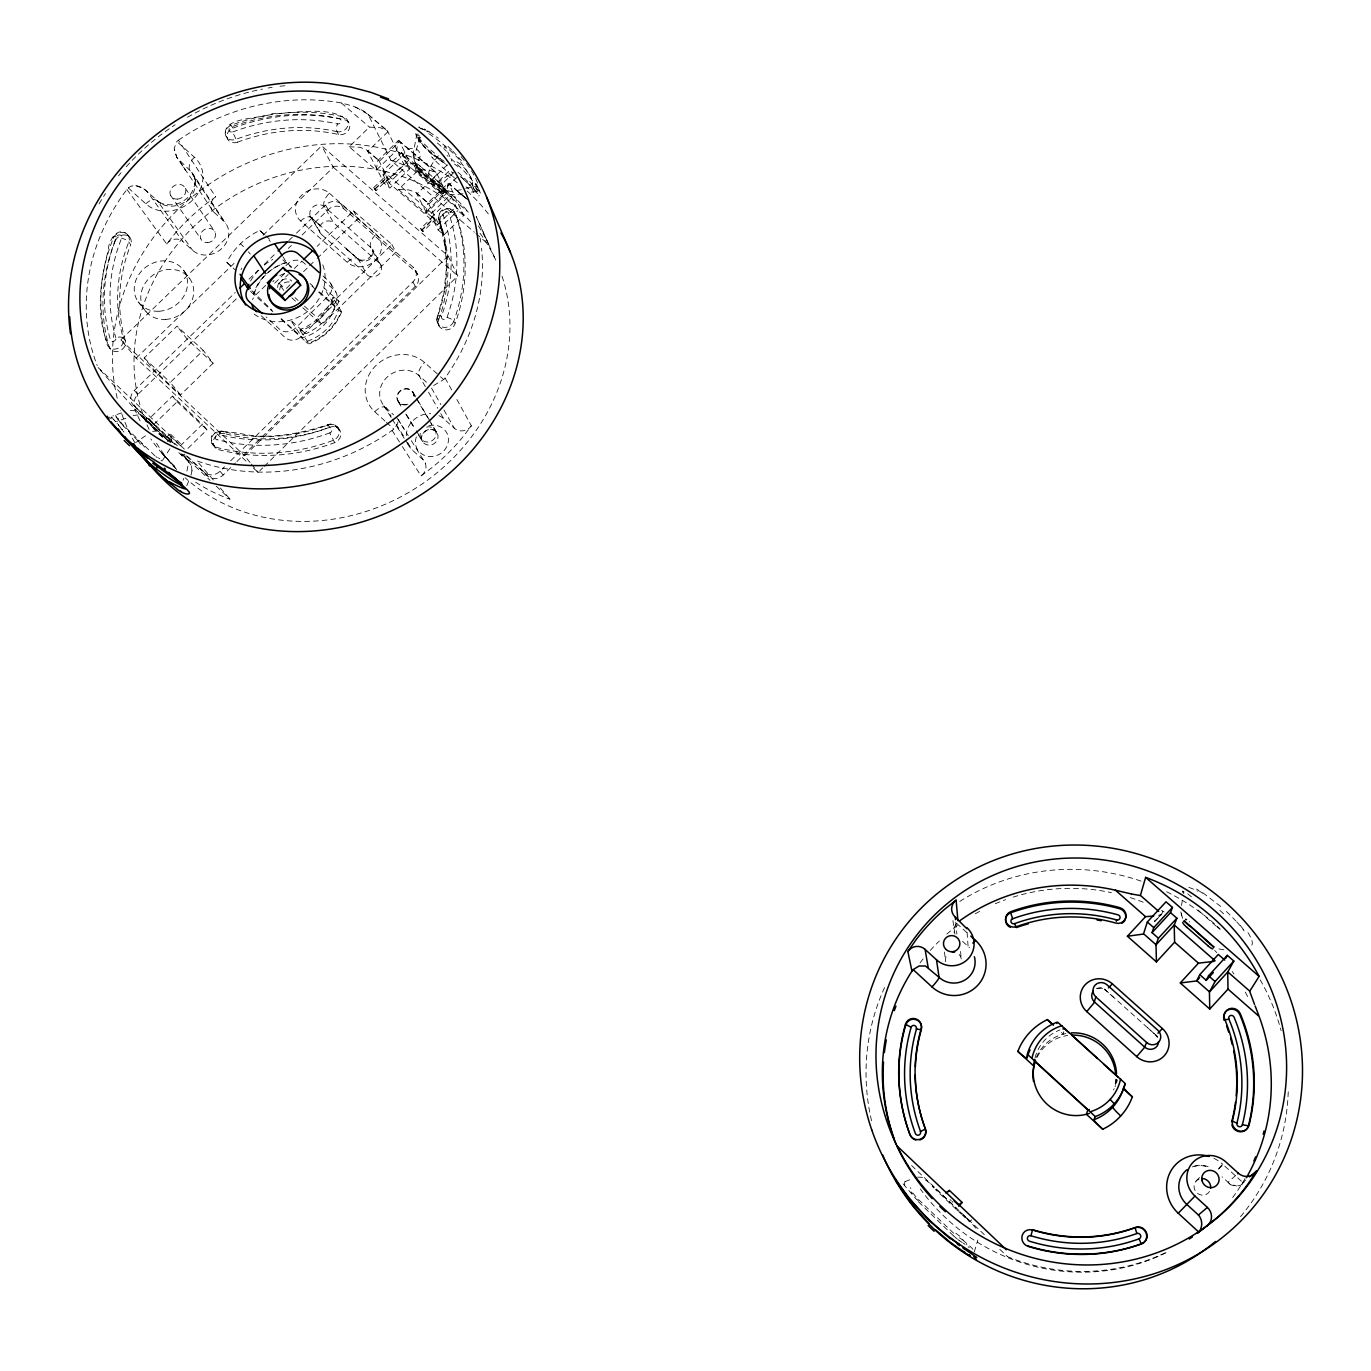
<?xml version="1.0" encoding="UTF-8"?>
<svg xmlns="http://www.w3.org/2000/svg" width="1371" height="1371" viewBox="0 0 1371 1371"><rect width="100%" height="100%" fill="white"/><g stroke="black" fill="none" stroke-linecap="round" stroke-linejoin="round"><path stroke-width="0.75" stroke-dasharray="5 3.75" d="M464.632 197.15L448.797 183.406L463.621 215.573L443.878 234.938L438.12 229.951L431.796 216.926L451.779 197.39L445.969 192.403L436.458 172.797L429.363 170.107L418.875 169.627L398.481 189.489L426.038 213.345L446.483 193.38L448.026 183.268L427.701 203.131M426.038 213.345L427.563 203.268M232.916 128.103A186.319 164.503 -29.9 0 1 344.258 119.603A8.569 7.455 -26.3 0 1 349.279 128.874A8.569 7.455 -26.3 0 1 338.568 134.547A168.839 149.062 -29.9 0 0 237.491 142.19L232.504 131.822A2.862 2.468 -28.6 0 1 229.077 130.468A2.862 2.468 -28.6 0 1 230.979 127.109L230.499 124.453L232.916 128.103A8.534 7.369 -28.6 0 0 227.243 138.145L227.757 139.105C214.819 116.466 261.638 119.26 272.383 113.656C292.28 114.05 335.998 103.768 348.988 123.047M349.159 146.748L360.11 147.314L367.205 150.296L384.24 183.217L389.878 188.101L409.518 168.993L403.862 164.109L387.393 130.725L380.35 127.709L369.433 127.126L349.159 146.748L376.237 170.21L396.579 150.467L398.327 140.613M376.237 170.21L377.796 160.544L398.258 140.665M1165.127 1252.854A196.687 190.877 38.4 0 1 1007.531 1256.676L1007.771 1253.008M420.794 171.238L416.493 165.771L413.494 158.402L413.614 151.204L416.904 133.964L421.754 143.629L421.017 142.67L425.661 147.879L445.267 163.749M1181.528 905.46L1182.539 899.102M1063.759 1031.712L1063.296 1034.162L1058.926 1030.187M191.957 470.904L191.546 465.883M1183.344 892.881L1182.796 891.081L1184.098 892.967M190.963 475.223L192.009 470.699M974.284 1251.946L977.814 1240.087M1183.533 892.247L1183.927 891.15M1154.69 921.723L1161.768 914.063L1163.996 907.619M186.902 471.093L188.598 462.918A7.643 6.821 -36 0 0 186.679 459.079L181.041 453.732M183.097 480.261L183.8 478.428M186.747 485.762L189.438 479.284M1116.011 1082.01L1116.954 1079.56M1115.034 1086.723L1115.514 1085.524M341.55 311.937C335.964 326.692 323.573 338.363 308.903 343.915M169.918 448.728L162.138 460.999M333.033 297.473C327.052 312.142 314.713 323.813 300.043 329.588M339.031 301.312L336.581 305.904A64.026 56.519 -29.9 0 1 310.6 331.302L305.802 333.804L290.583 320.026L302.374 337.78A42.929 38.011 -30 0 0 334.987 305.904L323.762 287.653L339.031 301.312A12.51 1.56 45.7 0 0 333.53 297.25M443.964 147.879L445.078 145.994L451.864 161.161M456.903 399.475L471.367 425.815L463.329 436.372A194.288 173.037 -30.1 0 1 451.333 449.911L445.524 455.703A194.288 173.037 -30.1 0 1 431.814 467.751L421.034 475.926L401.463 445.112M126.937 189.455L166.679 243.969L174.631 233.995A194.288 173.037 -30.1 0 1 186.387 221.262L192.06 215.813A194.288 173.037 -30.1 0 1 205.307 204.485L215.693 196.807L178.436 140.236A11.379 9.803 -29.8 0 0 176.842 141.521L174.186 148.394L176.876 157.511L189.918 170.501L223.302 220.662A21.525 18.783 -30.7 0 1 222.051 248.237A21.525 18.783 -30.7 0 1 192.574 250.31L182.84 241.467L147.691 192.18C143.132 187.107 134.444 182.891 128.411 187.827A11.431 9.854 -31.5 0 0 126.937 189.455A203.782 179.944 -29.9 0 0 97.221 365.611M438.377 155.728C432.362 163.286 423.211 173.397 433.322 182.566L439.063 181.52L452.858 172.386M956.29 923.608L954.01 927.756L954.045 932.28M1218.716 1168.538L1222.624 1164.185L1243.154 1182.779C1239.641 1190.628 1219.247 1180.208 1236.625 1186.035M971.696 1219.779L969.64 1221.835L962.322 1215.1M1196.06 1181.082L1199.968 1177.055M148.359 422.954C143.047 421.034 147.794 415.31 150.09 419.834M213.413 480.039L196.739 460.81A203.782 179.944 -29.9 0 0 392.123 430.408A11.911 10.779 -30 0 0 393.768 429.02L397.453 424.17L398.395 419.937M433.63 385.508L443.707 379.578A11.876 10.711 -27.6 0 0 445.078 377.968A203.782 179.944 -29.9 0 0 481.547 248.305M1161.768 914.063L1154.571 921.175L1161.528 914.337M186.045 455.635L207.484 475.926A11.499 10.3 -35.3 0 0 223.216 474.983L235.401 463.021M236.926 461.513L415.293 286.402A11.311 10.077 -26.8 0 0 415.584 271.818L413.237 267.294L340.951 203.868A11.208 9.854 -27.6 0 0 325.51 204.982L296.444 233.173M250.019 462.455L244.638 455.806L448.128 255.983L321.654 145.892L120.837 339.837L136.175 358.122L247.294 462.284M253.464 468.077L258.108 472.412L262.684 467.905M264.209 466.414L457.828 275.879L448.128 255.983M1218.511 1169.155L1223.343 1164.39M421.463 230.191L433.425 218.486L432.67 216.909L420.691 228.631L421.463 230.191L423.005 231.528L434.967 219.823L433.425 218.486M423.005 231.528L422.234 229.968L434.213 218.263L432.67 216.909M437.435 224.913L456.046 206.678L407.564 164.948L389.038 182.977L437.435 224.913L431.728 213.105L382.903 170.844L401.617 152.661L450.545 194.716L457.863 210.62L463.621 215.573M438.12 229.951L457.863 210.62M187.33 456.183L204.245 472.19A11.551 10.334 -35.3 0 0 220.011 471.247L224.57 466.774M230.654 460.81L412.928 281.929A11.345 10.111 -26.8 0 0 413.237 267.294M171.821 441.702L170.09 434.093L166.491 437.109L170.69 441.908M447.323 164.794L431.419 180.304L433.956 185.685L449.774 170.244L452.858 172.866M167.553 441.599L169.61 439.594M457.468 176.808L441.633 192.283L439.131 186.919L455.035 171.392M180.338 445.815L202.394 424.273L172.403 396.133L148.959 418.943L177.373 445.832M443.107 193.397L445.095 191.46M391.866 244.449L395.945 252.144L321.688 324.756L317.078 317.541L391.866 244.449L353.581 210.894L317.112 246.369M431.796 216.926L426.004 211.905L445.969 192.403M187.964 448.351L206.97 429.791L202.394 424.273M431.728 213.105L450.545 194.716M383.075 174.717L402.954 155.403L408.678 160.338L388.798 179.67L383.075 174.717L389.878 188.101M180.561 394.882L170.278 382.423L203.251 350.376L177.03 326.109L144.144 357.968L154.717 370.667L180.561 394.882L213.122 363.195L203.251 350.376M274.714 283.146L286.076 272.092M373.649 187.724L385.577 176.139L387.085 177.442L387.907 179.07L375.997 190.638L373.649 187.724L375.997 190.638M374.489 189.318L386.399 177.75M375.174 189.044L387.085 177.442M289.984 284.86L283.951 290.738L279.101 283.317L288.218 274.457M294.302 268.545L301.911 261.158M384.24 183.217L403.862 164.109M303.574 271.629L308.098 267.225M309.606 265.768L315.638 259.89M317.147 258.416L357.9 218.76L353.581 210.894M414.745 165.857L416.733 163.92M172.403 396.133L177.116 401.789L153.826 424.479L150.467 421.017M172.266 442.593L133.535 405.285A11.414 10.06 -35.2 0 1 134.358 390.427L235.281 292.52M249.042 279.17L258.211 270.258M264.329 264.329L276.565 252.453M288.801 240.593L294.919 234.664M137.031 409.244A11.362 10.043 -35.2 0 1 137.837 394.437L237.611 297.593M288.27 248.425L291.338 245.443M302.083 235.024L328.183 209.694A11.174 9.82 -27.6 0 1 343.573 208.581L415.584 271.818M265.648 285.391L255.486 295.262A11.431 10.094 -30.7 0 0 252.59 299.649M285.905 265.7L287.944 263.746A11.396 10.06 -29.4 0 1 303.608 262.649L305.493 264.346M146.251 420.554C146.868 413.751 153.004 424.273 156.637 427.324M136.175 358.122L235.521 261.964M263.026 235.332L333.324 167.279L321.654 145.892M182.857 455.84L184.965 453.938M128.291 187.93L145.772 203.799A33.967 29.357 -30.6 0 0 192.248 200.44A33.967 29.357 -30.6 0 0 194.408 157.202L176.842 141.521M147.879 421.702L145.72 419.766L147.657 417.795M1235.648 1175.53L1228.056 1182.248L1222.092 1176.849M1241.852 1183.996L1244.08 1182.093M1245.811 1179.951L1244.354 1181.168A11.688 11.105 42.7 0 1 1243.154 1182.779M145.515 435.772L135.575 442.679M1161.408 914.423L1158.512 915.348M264.26 234.407L259.787 230.414L255.057 232.864A64.026 56.519 -29.9 0 0 229.3 257.782L226.815 262.289L235.144 269.83M909.727 1179.797L902.409 1182.659M125.892 418.241L116.552 421.531M152.609 431.471L157.665 430.683L160.853 433.973M121.676 412.86L112.799 415.961M1096.252 988.662L1101.221 987.994L1105.523 990.068L1157.193 1036.305L1147.321 1027.496M1192.359 1166.841L1199.745 1165.264L1208.828 1166.892A23.153 22.056 44.5 0 0 1193.01 1166.481M1157.69 1037.539L1155.839 1035.139M465.729 188.341L476.645 186.062A216.275 191.769 -30 0 0 447.083 155.489M461.307 189.678L450.956 191.614L444.375 189.506M133.141 415.516L137.974 414.95A7.592 6.701 -35.8 0 1 141.933 416.698L147.485 421.96M462.952 193.825L450.905 194.922L442.542 190.226A9.563 1.782 46.6 0 1 442.096 189.849L441.668 189.472M471.401 192.077L476.114 191.683L477.879 192.763L460.725 176.465M398.481 189.489L409.004 189.952L416.167 192.591L426.004 211.905M917.645 1177.158L922.066 1177.295L932.486 1185.298M1223.875 949.795L1216.9 948.629M130.314 410.443L134.975 410.769L142.961 416.595M418.686 127.057L419.749 127.28M178.436 140.236A203.782 179.944 -29.9 0 1 341.328 102.945L353.238 106.167L364.052 111.137L387.393 130.725M135.78 185.685L143.595 188.667L160.698 203.456M355.603 107.075L368.131 114.41L390.855 160.184L474.366 232.213M350.633 252.555L345.064 247.757L357.745 258.622C363.898 263.283 374.163 256.874 372.638 249.196L381.069 265.46M158.933 202.171C176.242 210.671 196.687 197.39 194.751 178.024L195.316 180.184L192.317 173.14L225.615 223.216M424.273 129.011L425.73 129.765M1196.557 889.042L1198.254 889.985M378.67 160.218L388.798 179.67M427.512 130.793L429.192 131.839M340.882 311.817L338.534 309.949A45.723 40.496 -30 0 1 305.887 341.722L279.495 317.781M962.219 1242.469L959.734 1240.858M429.243 131.873L438.274 138.197M161.075 460.296L162.018 460.93M963.162 1243.051L965.047 1244.337M308.201 343.624L305.922 341.756M1202.83 892.795L1222.178 907.602M398.927 140.613L436.818 173.14M454.435 164.092L455.738 164.914A14.584 9.374 60 0 1 456.252 165.377L457.948 166.559M962.511 1239.83L959.477 1237.807M466.106 186.884L469.053 188.941M959.614 1240.789L958.038 1239.658M962.99 1240.155L971.388 1247.593A19.451 3.359 29.8 0 1 971.919 1248.227L972.947 1249.289M428.318 203.097L443.878 234.938M903.146 1183.91L916.445 1199.368M438.943 159.464L445.661 164.434M157.202 457.606L155.9 456.594M445.832 164.571L447.22 165.634M957.266 1239.076L953.736 1236.042M443.193 190.74L446.003 192.968L442.542 190.226A12.339 2.296 46.6 0 1 442.062 189.815M435.018 156.448L433.39 155.146M455.806 178.916L454.846 178.161M968.252 1246.805L969.263 1247.61M454.212 177.647L452.961 176.619M1220.104 929.401L1217.294 927.104M467.751 199.72L458.428 192.009L466.174 198.469M452.327 176.105L437.023 162.464M1216.42 926.385L1203.635 915.125M442.542 190.209L442.627 190.295A5.707 1.063 46.6 0 0 443.57 191.015A6.204 1.148 46.6 0 0 444.907 191.666M154.957 455.823L121.745 423.622M115.267 415.619L116.158 416.527M182.309 455.515L180.869 454.212L182.154 455.378M416.664 163.766A6.324 1.165 46.7 0 1 419.543 165.634L420.263 166.251M437.383 180.955L438.36 181.795A7.198 1.337 46.6 0 1 439.988 183.286A5.81 1.08 46.6 0 1 443.587 187.81A12.408 2.296 46.6 0 1 443.758 188.17L444.084 188.89M438.052 181.538L438.36 181.812A7.009 1.302 46.6 0 1 439.988 183.286M436.098 183.508L436.269 183.663A6.564 1.217 46.6 0 1 441.959 190.261L441.77 190.106M436.355 183.731L417.555 167.553M441.685 189.489L423.399 173.774A6.906 1.268 46.7 0 1 421.788 172.283A5.724 1.063 46.7 0 1 418.189 167.81A12.545 2.314 46.7 0 1 418.018 167.468L418.018 167.468A10.694 1.971 46.7 0 0 418.189 167.81A5.775 1.063 46.7 0 0 421.788 172.266A7.455 1.371 46.7 0 0 423.45 173.791M440.125 191.786L421.428 175.694M932.623 1185.915L934.028 1187.166M368.285 114.667L388.044 131.616L367.874 151.17L379.441 161.178L399.647 141.573L399.132 140.785M464.872 197.544L449.242 184.125L428.934 203.971L417.161 193.791L437.452 174.014L399.647 141.573L408.678 160.338M420.88 166.782L419.526 165.617M421.617 167.416L437.949 181.452M341.328 102.945L369.433 127.126M396.579 150.467L439.131 186.919M446.483 193.38L468.299 212.145M417.384 169.815L440.382 189.609M441.633 192.283L418.669 172.523L416.081 167.091M475.977 233.584L488.813 244.672L476.251 216.549L494.914 258.331M367.257 150.347L378.979 160.476M416.527 192.934L428.506 203.285M337.78 428.112L335.501 426.141L338.997 429.192M420.691 228.631L422.234 229.968M333.324 167.279L457.828 275.879M329.366 193.225L376.014 234.167A20.359 18.012 -27.5 0 1 375.346 260.336A20.359 18.012 -27.5 0 1 347.223 262.272L300.695 221.022A20.188 17.72 -28 0 1 301.586 195.265A20.188 17.72 -28 0 1 329.348 193.225A11.482 5.912 -49.8 0 0 324.259 206.558L333.513 222.719L379.373 263.163A8.569 7.609 -27.5 0 1 379.099 274.2A8.569 7.609 -27.5 0 1 367.257 275.005L321.465 234.424L310.36 216.138L319.786 232.162M1113.835 997.522L1104.426 989.074L1105.523 990.068A8.38 8.106 29 0 0 1097.006 988.337M460.879 176.893L462.387 178.247M1198.134 910.07L1199.659 911.458M953.668 1233.266L916.651 1197.774A29.099 13.23 42.8 0 1 913.84 1194.192L912.572 1192.599M384.977 421.034L374.711 411.711A35.32 31.859 -28.9 0 1 375.808 365.663A35.32 31.859 -28.9 0 1 424.547 362.492L438.909 375.311M440.519 376.734L443.707 379.578M323.008 275.965L328.783 281.124A11.551 10.231 -29.2 0 1 328.32 296.033L295.451 328.149A11.585 10.283 -30.5 0 1 279.513 329.194L266.094 317.009M322.631 279.65L334.113 289.915A11.465 10.18 -29.2 0 1 333.667 304.722L301.054 336.581A11.499 10.214 -30.6 0 1 285.254 337.626L260.559 315.176M265.751 235.743L271.715 241.09M426.484 382.252L418.926 375.483A23.341 21.062 -28.9 0 0 386.691 377.556A23.341 21.062 -28.9 0 0 386.005 408.027L391.112 416.184M282.957 256.754L286.642 262.581L294.439 269.556M310.035 283.54L313.154 286.333M319.392 291.92L334.987 305.904M282.837 259.822L291.166 267.499M311.954 286.145L315.244 289.092M318.552 292.057L338.431 309.863M285.665 262.581L285.716 262.615A45.723 40.496 -30 0 0 253.327 294.062L272.932 311.834M179.79 161.435L213.55 211.888L223.302 220.662M438.994 415.653A22.33 20.291 -29.1 0 1 443.793 418.806L454.367 428.318A11.311 10.283 -27.7 0 0 471.367 425.815M279.101 283.317L283.848 287.602M294.936 297.576L298.09 300.42M304.431 306.127L317.078 317.541M291.817 297.815L296.53 302.083M302.82 307.755L321.688 324.756M462.695 178.521L470.15 185.616M956.581 923.283L967.618 933.274M391.112 417.435L383.4 405.148L393.528 414.847M251.887 290.703L272.161 310.377M281.192 318.569L302.374 337.78M253.344 294.062L250.499 291.32M962.579 941.346L968.08 946.333A21.525 21.165 17.5 0 1 969.451 947.687M319.717 225.204L309.212 215.795L358.414 259.427L367.257 275.005M386.433 422.371L393.768 429.02M407.855 443.878A22.33 20.291 -29.1 0 0 412.328 450.048L422.868 459.628A11.345 10.351 -30.2 0 1 421.034 475.926M1199.985 911.766L1202.984 914.526M213.122 363.195L187.176 339.185L177.03 326.109M447.957 146.389L452.361 150.656M144.144 357.968L170.278 382.423M120.837 339.837L244.638 455.806M177.116 401.789L206.97 429.791M953.531 1235.871L918.004 1201.356M1226.445 911.475L1235.939 921.021M170.57 434.179L181.88 445.027L179.995 445.318L168.873 434.796M143.972 417.555L139.019 413.219L162.703 437.006M184.382 449.14L97.907 367.359L134.735 408.986L168.564 441.016M133.535 405.285L175.042 444.547M143.509 417.127L170.518 442.696M182.394 454.127L210.089 480.33M216.241 486.157L230.071 499.25A195.453 173.894 -30.1 0 1 194.356 481.392M148.034 421.84L164.109 437.058M164.486 437.435L165.84 438.703M166.182 439.028L167.622 440.399M162.498 437.246L153.346 428.557M178.813 452.687L189.369 462.335L182.446 454.401M950.103 1199.591L951.166 1200.602M951.954 1201.356L952.896 1202.23M911.629 1165.556L934.833 1187.612M936.376 1189.068L984.327 1234.637M999.785 1249.324L1007.531 1256.676M936.719 1189.685L956.307 1208.297M959.837 1211.656L961.448 1213.181M963.367 1214.997L965.27 1216.814M956.204 1209.291L935.33 1189.445M956.787 1209.839L957.952 1210.953M958.689 1211.638L961.448 1214.278M966.898 1217.979L978.191 1230.747M965.424 1216.951L969.64 1221.253M154.015 428.763L148.308 422.885M475.72 191.203L474.537 190.038M431.505 156.808L432.551 157.836M121.162 423.073L117.066 418.601M138.025 440.828L123.853 426.415M123.733 426.295L117.615 418.326M933.994 1188.126L932.16 1186.189M470.219 185.685L471.864 187.347M452.67 150.964L461.444 160.647M182.309 454.247L185.239 457.434M435.789 161.127L436.664 162.086M114.821 420.777L115.661 421.788M113.93 419.8L113.108 418.926M1236.745 921.895L1239.932 925.511M113.21 419.132L114.033 420.04M111.514 417.264L112.388 418.224L111.342 416.973M176.773 469.653L160.887 452.002L171.461 463.792M117.478 423.793L117.049 423.262M129.799 237.423L127.692 235.075L129.645 237.406C120.511 222.942 108.206 239.12 108.24 250.43C99.929 281.706 94.702 319.614 110.468 349.159M181.932 454.744L182.412 455.292A22.21 0.857 44.7 0 0 182.223 455.069L181.76 454.555M134.358 390.427L137.837 394.437M204.245 472.19L207.484 475.926M188.118 460.707L191.769 466.277M220.354 488.042L230.071 499.25M358.071 259.033L358.414 259.427A8.689 7.695 -27.5 0 0 370.41 258.605A8.689 7.695 -27.5 0 0 370.701 247.448A11.585 5.673 -49.6 0 1 376.014 234.167M220.011 471.247L223.216 474.983M116.432 236.892A5.981 1.834 23.2 0 0 113.279 238.246L115.301 240.868A186.319 164.503 -29.9 0 0 109.08 346.64A8.757 7.66 -34.5 0 0 119.414 351.027A8.757 7.66 -34.5 0 0 125.327 340.556L123.321 338.14A169.233 149.336 -29.9 0 1 128.788 242.033A8.637 7.489 -32.5 0 0 124.076 232.539A8.637 7.489 -32.5 0 0 113.279 238.246A186.747 164.811 -29.9 0 0 107.041 344.241A8.774 7.678 -34.5 0 0 117.375 348.628A8.774 7.678 -34.5 0 0 123.321 338.14A5.93 2.913 -13.7 0 0 115.849 337.746A2.931 2.553 -34.5 0 1 113.862 341.259A2.931 2.553 -34.5 0 1 110.417 339.785A181.143 159.79 -29.9 0 1 116.449 236.892A2.879 2.502 -32.5 0 1 120.031 234.989A2.879 2.502 -32.5 0 1 121.608 238.16A175.299 154.632 -29.9 0 0 115.867 337.746M215.967 448.334C195.196 418.789 250.242 437.932 261.073 436.167C284.962 436.852 308.321 431.042 330.857 423.913C334.918 424.085 338.294 426.964 339.717 430.683L338.209 428.06L339.905 430.46M357.745 258.622L358.414 259.427A11.585 5.707 -49.1 0 0 347.206 262.272M116.741 417.178L117.049 417.572A19.742 1.937 62.4 0 0 117.135 418.121M118.232 424.684L121.179 428.403L118.077 424.513M224.81 433.664A8.912 7.952 -34.6 0 0 213.705 439.577A8.912 7.952 -34.6 0 0 218.709 449.671A186.319 164.503 -29.9 0 0 334.661 442.627A8.929 8.055 -31.8 0 0 340.505 431.814A8.929 8.055 -31.8 0 0 329.674 427.221A168.839 149.062 -29.9 0 1 224.81 433.664L222.976 431.419A8.929 7.969 -34.6 0 0 211.854 437.349A8.929 7.969 -34.6 0 0 216.875 447.46A186.747 164.811 -29.9 0 0 333.084 440.399A8.963 8.072 -31.8 0 0 338.945 429.569A8.963 8.072 -31.8 0 0 328.097 424.959A169.233 149.336 -29.9 0 1 222.976 431.419A5.93 2.416 -76.2 0 0 219.12 434.538A2.982 2.656 -34.6 0 0 215.401 436.509A2.982 2.656 -34.6 0 0 217.081 439.885M251.373 464.118L258.108 472.412M138.145 301.757L146.08 311.748M121.676 429.072L122.533 430.203L121.848 429.294M125.327 340.556A168.839 149.062 -29.9 0 1 130.759 244.638L128.788 242.033A5.981 1.834 23.2 0 0 121.608 238.16M123.253 431.128L123.973 432.088M1242.966 929.349L1244.131 930.96M183.56 270.241L189.746 278.707M140.476 444.255L138.368 441.291M116.655 418.052L116.175 417.367M145.772 203.799A11.362 6.444 -47.7 0 1 157.785 201.314L192.574 250.31M334.661 442.627L329.828 432.996A2.982 2.691 -31.8 0 0 331.782 429.38A2.982 2.691 -31.8 0 0 328.166 427.838A175.299 154.649 -29.9 0 1 219.12 434.521M329.674 427.221L327.549 424.479L328.166 427.838M170.467 195.213L200.8 238.811M183.525 167.091L185.616 170.141L176.619 157.048L174.203 149.302M185.308 188.273L215.093 232.127M117.889 418.755L117.855 418.686A32.596 5.827 32.2 0 0 118.369 419.218M300.506 330.977L308.646 343.281A51.55 45.637 -30 0 0 341.293 311.337L333.564 298.689A52.149 46.066 -29.9 0 1 300.506 330.977A12.545 1.302 45.7 0 1 299.975 330.068M392.123 430.408L399.612 442.216M392.209 419.2L404.325 438.497M405.439 440.245L409.843 447.272M396.15 424.222L404.359 437.298M407.564 442.439L412.328 450.048M396.956 417.949L408.232 435.652M411.334 440.657L425.318 463.124M397.796 400.401L402.149 407.53M406.502 414.676L415.207 428.952M416.304 430.751L420.657 437.88M398.31 401.857L401.514 407.101M405.782 414.111L414.333 428.112M418.601 435.121L422.885 442.113C416.424 433.185 432.876 423.742 437.435 433.664A8.449 7.695 -29.1 0 1 428.712 445.129A8.449 7.695 -29.1 0 1 423.211 432.979A8.449 7.695 -29.1 0 1 437.435 433.664L431.197 423.073M398.207 419.303L404.085 428.986M330.6 283.334L335.912 292.109M412.705 391.729L417.658 400.109M417.915 400.555L430.425 421.771M413.219 393.169L415.344 396.767M416.407 398.567L428.078 418.344M429.14 420.143L435.498 430.94M425.353 386.673L418.926 375.483A11.791 5.227 -48.6 0 1 424.547 362.492M428.506 392.175L437.777 408.335M440.794 413.596L443.793 418.806M431.522 388.13L440.879 404.599M443.93 409.98L454.367 428.318M325.51 204.982L328.183 209.694M340.951 203.868L343.573 208.581M379.373 263.163L370.701 247.448L324.259 206.558A8.62 7.558 -28 0 0 312.399 207.415A8.62 7.558 -28 0 0 312.04 218.417A11.499 5.947 -49.2 0 0 300.695 221.022M445.078 377.968L451.899 390.375M412.928 281.929L415.293 286.402M338.568 134.547L337.06 131.702A5.844 2.211 -79.6 0 1 337.455 123.836A2.862 2.485 -26.3 0 0 341.036 121.933A2.862 2.485 -26.3 0 0 339.357 118.831A181.143 159.79 -29.9 0 0 230.979 127.126M439.063 325.938L436.818 319.477L444.033 291.697L446.569 266.745L444.838 242.256L445.712 249.214L438.926 218.829L443.09 232.676C438.909 225.427 434.367 209.232 447.46 208.341C452.259 208.306 455.292 212.419 456.663 216.532A186.319 164.503 -29.9 0 1 455.069 323.779A8.843 7.952 -26.4 0 1 444.015 329.657A8.843 7.952 -26.4 0 1 438.669 319.769L437.366 317.267A169.233 149.336 -29.9 0 0 439.028 219.96A8.757 7.763 -24.8 0 1 444.65 209.574A8.757 7.763 -24.8 0 1 455.395 213.825A186.747 164.811 -29.9 0 1 453.784 321.277L455.069 323.779M415.499 270.344L417.864 274.851M471.573 183.457L474.417 189.695M954.936 934.182L952.742 919.427M443.57 187.776L443.604 187.861A5.638 1.045 46.6 0 0 442.148 185.702M382.903 170.844L389.038 182.977M419.766 142.276L417.847 138.06M401.617 152.661L409.518 168.993M415.567 133.673L417.315 137.546M476.423 183.971L476.919 185.016A28.174 2.656 57.2 0 1 477.279 185.839L478.153 187.913M415.105 167.433L416.03 169.353M438.669 319.769A168.839 149.062 -29.9 0 0 440.314 222.65L439.028 219.96A5.844 2.982 -18.8 0 1 443.193 215.213A2.913 2.588 -24.8 0 1 445.078 211.751A2.913 2.588 -24.8 0 1 448.66 213.156A181.143 159.807 -29.9 0 1 446.997 317.438A2.965 2.656 -26.4 0 1 443.313 319.409A2.965 2.656 -26.4 0 1 441.531 316.101A175.299 154.632 -29.9 0 0 443.176 215.213M417.092 165.514L417.589 166.559M417.829 167.056C409.843 158.213 419.406 146.851 419.012 136.826L418.361 135.438M442.799 192.3L441.805 190.158M444.77 190.363L444.855 190.518A6.204 1.148 46.6 0 1 445.129 191.392M443.724 188.084L444.204 189.147M420.297 139.602L419.012 136.826A216.275 191.769 -30 0 1 421.205 138.025M478.445 188.564L479.833 191.786M479.216 190.363L479.267 190.466A20.257 1.354 49.3 0 1 468.385 180.115M475.463 183.371L477.811 188.752M1181.596 915.982L1180.894 911.886M1182.642 918.416L1180.962 912.315M1183.413 892.572L1182.796 891.081L1183.327 893.309M479.919 191.957L480.33 193.105M944.448 952.022L945.459 960.094M955.776 922.117L956.872 934.045M960.591 951.457L961.294 959.546A7.935 7.798 17.1 0 0 958.175 953.65M967.103 932.383L968.08 946.333A10.797 1.371 -47.8 0 0 969.794 945.767M413.494 158.402L413.237 154.563M1036.339 1057.435A42.124 40.89 38.2 0 1 1065.918 1033.58M1116.354 1079.337A42.124 40.89 38.2 0 1 1115.017 1086.483M1213.866 1158.324A34.721 33.058 44.6 0 1 1222.624 1164.202M1035.036 1057.915A42.792 41.541 37.5 0 1 1059.937 1029.929M1117.296 1080.142A42.792 41.541 37.5 0 1 1116.457 1083.09M1114.195 1088.66A42.792 41.541 37.5 0 1 1113.509 1089.962M1189.308 921.603A6.307 1.148 41.8 0 1 1189.822 922.032M871.562 1120.775A213.568 207.261 38.4 0 1 885.769 984.995M959.751 901.433A213.568 207.261 38.4 0 1 1141.992 881.433M1166.652 891.784A213.568 207.261 38.4 0 1 1219.967 928.784M1260.172 979.785A213.568 207.261 38.4 0 1 1281.097 1030.615M1288.226 1091.762A213.568 207.261 38.4 0 1 1239.161 1218.219M1166.053 1252.751A195.419 189.661 38.6 0 1 920.352 1189M920.061 962.87A195.419 189.661 38.6 0 1 923.626 958.26M930.223 950.463A195.419 189.661 38.6 0 1 939.306 941.02M946.813 934.114A195.419 189.661 38.6 0 1 958.192 925.014M975.244 913.823A195.419 189.661 38.6 0 1 981.636 910.275M995.26 903.763A195.419 189.661 38.6 0 1 1005.594 899.667M1013.118 897.131A195.419 189.661 38.6 0 1 1111.435 892.641M1130.27 897.628A195.419 189.661 38.6 0 1 1143.722 902.426M1161.545 910.584A195.419 189.661 38.6 0 1 1164.219 911.989M1214.706 950.429A195.419 189.661 38.6 0 1 1216.797 952.656M1232.221 971.508A195.419 189.661 38.6 0 1 1233.986 974.01M1245.262 992.141A195.419 189.661 38.6 0 1 1248.964 999.236M1244.971 1178.7A195.419 189.661 38.6 0 1 1230.61 1200.156M962.716 1239.727A18.611 9.289 23.9 0 1 963.196 1240.07M959.82 1236.196A28.568 11.842 40.4 0 1 954.747 1232.255M911.149 1191.913A21.045 7.506 63.7 0 1 912.332 1193.541M910.121 1187.68A16.195 5.193 61.9 0 1 910.892 1188.451M904.74 1185.058A26.083 6.084 58.4 0 1 904.98 1181.631M918.416 1201.116A29.014 14.995 47.9 0 1 916.891 1199.179M966.486 1244.44A15.407 4.576 25.1 0 1 966.983 1244.851M1191.45 896.805A25.98 2.125 36.2 0 1 1187.766 893.823M1188.897 887.397A25.946 5.278 29.9 0 1 1197.706 891.133M1198.391 890.55A30.71 9.443 36.8 0 1 1202.778 893.292M1219.933 910.447A125.018 83.751 44 0 1 1224.012 914.166M1240.241 925.442A29.288 8.963 47.1 0 1 1243.36 929.401M1248.004 932.708A25.141 6.855 47.8 0 1 1251.757 945.116M1037.162 1057.212A41.85 40.633 38.4 0 1 1067.683 1035.499M1115.737 1079.097A41.85 40.633 38.4 0 1 1114.52 1087.409M945.699 961.688A7.935 7.798 17.1 0 1 947.532 954.507M1209.565 1191.399A8.534 8.14 44.4 0 1 1196.043 1191.965A8.534 8.14 44.4 0 1 1199.265 1178.957M1155.753 1035.036A8.5 8.175 33.7 0 1 1157.278 1036.819M480.176 238.126A203.782 179.944 -29.9 0 1 480.793 242.17M322.768 264.809A43.649 38.542 -29.9 0 1 304.516 313.668A43.649 38.542 -29.9 0 1 251.51 311.937M300.318 329.571A12.545 1.302 45.7 0 1 305.887 333.976M333.342 298.484A12.51 1.56 45.7 0 1 332.982 297.627M259.907 230.585A12.459 1.474 46.3 0 1 264.346 234.852M268.905 239.839A12.459 1.474 46.3 0 1 270.241 241.485M240.456 243.747A11.876 1.337 45.9 0 1 243.507 246.643M248.391 251.836A11.876 1.337 45.9 0 1 250.259 254.098M226.969 262.495A12.493 1.285 45.7 0 1 233.104 268.459M374.711 411.711A11.825 5.261 -47.7 0 1 386.005 408.027M194.408 157.202A11.328 6.409 -48.9 0 0 189.918 170.501A22.45 19.417 -30.6 0 1 188.478 199.086A22.45 19.417 -30.6 0 1 157.785 201.314M480.004 233.276A193.02 172.112 -30.1 0 1 497.279 263.575M502.043 276.188A193.02 172.112 -30.1 0 1 415.927 488.059A193.02 172.112 -30.1 0 1 185.171 477.828M175.368 468.162A193.02 172.112 -30.1 0 1 154.957 440.537M149.096 429.397A193.02 172.112 -30.1 0 1 228.117 199.498A193.02 172.112 -30.1 0 1 472.481 223.816M478.41 225.958A195.453 173.894 -30.1 0 1 488.813 244.672M174.82 466.294A195.453 173.894 -30.1 0 1 150.861 438.994M140.082 420.811A195.453 173.894 -30.1 0 1 134.735 408.986M390.855 160.184A195.453 173.894 -30.1 0 1 468.625 212.539M254.201 294.079A42.929 38.011 -30 0 1 286.642 262.581M442.953 193.671A6.392 1.182 46.6 0 1 440.194 191.94M443.022 192.574A6.392 1.182 46.6 0 1 443.261 193.414M421.497 175.848A6.392 1.165 46.7 0 1 415.859 169.199M414.71 166.834A6.564 1.2 46.7 0 1 414.453 165.977M414.762 165.685A6.564 1.2 46.7 0 1 417.435 167.331M134.786 442.559A210.963 187.896 -30.1 0 1 120.665 410.495M117.238 398.258A210.963 187.896 -30.1 0 1 215.641 179.909A210.963 187.896 -30.1 0 1 457.383 182.874M467.117 191.015A210.963 187.896 -30.1 0 1 489.995 216.155M99.02 203.902A221.262 195.385 -29.9 0 1 105.498 193.551M118.54 175.796A221.262 195.385 -29.9 0 1 121.042 172.746M126.218 166.765A221.262 195.385 -29.9 0 1 175.162 124.778M187.467 117.238A221.262 195.385 -29.9 0 1 262.358 89.081M268.202 88.001A221.262 195.385 -29.9 0 1 272.126 87.35M280.01 86.27A221.262 195.385 -29.9 0 1 285.922 85.619M115.318 421.274A42.295 4.182 57.2 0 1 115.558 421.531M109.44 417.11A36.743 3.342 51.7 0 1 111.188 418.823M120.459 423.039A32.441 5.056 29.4 0 1 119.963 422.508M138.197 440.742A18.663 9.923 47.9 0 1 138.557 441.222M144.658 447.152A28.448 11.671 60.4 0 1 141.299 442.816M159.824 458.822A29.785 11.396 28.4 0 1 158.368 457.811M116.552 416.099A15.647 2.691 69.9 0 1 116.724 416.184M437.332 142.978A121.076 70.778 63.8 0 1 446.415 151.17M461.033 156.671A26.58 6.701 54.7 0 1 478.359 186.01M475.668 187.433A26.306 2.519 56.8 0 1 478.77 195.933M477.674 193.671A31.207 1.628 48 0 1 474.914 191.049M438.651 158.882A29.442 3.822 38.9 0 1 435.053 156.105M434.573 153.175A25.192 4.233 39.2 0 1 420.708 140.168M418.926 127.726A25.483 7.489 36.1 0 1 419.423 127.811M420.314 128.069A28.774 8.894 43.6 0 1 424.804 130.005M426.192 130.896A34.275 11.568 46.1 0 1 427.906 131.942M456.971 161.847A17.96 7.832 49.9 0 1 472.532 183.457M472.515 184.005A15.304 2.691 47.8 0 1 472.618 184.331M472.052 183.937A16.949 1.748 53.7 0 1 472.172 184.177M473.903 189.164A15.012 2.382 50.9 0 1 474.04 189.506M471.555 187.827A17.806 2.862 51.1 0 1 471.83 192.78M432.362 157.751A18.56 1.542 43.4 0 1 434.624 160.013M431.711 154.152A17.6 1.611 45.2 0 1 424.17 146.2M416.064 135.935A17.309 4.216 40.4 0 1 419.389 135.575M241.125 269.504A52.149 46.066 -29.9 0 1 241.844 268.202M250.567 281.055A51.55 45.637 -30 0 1 258.793 270.104M264.277 265.117A51.55 45.637 -30 0 1 272.846 259.445M213.55 211.888A10.865 9.443 -30 0 1 215.693 196.807M406.227 435.738A22.33 20.291 -29.1 0 1 430.7 413.682M166.679 243.969A10.899 9.494 -31.6 0 1 182.84 241.467M407.89 404.154A8.517 7.695 -29 0 1 397.23 398.395A8.517 7.695 -29 0 1 405.953 388.901A8.517 7.695 -29 0 1 413.631 397.898M426.501 427.084A8.192 7.455 -29.1 0 1 436.098 433.373A8.192 7.455 -29.1 0 1 427.409 442.045A8.192 7.455 -29.1 0 1 420.263 433.322M321.465 234.424A8.5 7.489 -28 0 1 321.808 223.559A8.5 7.489 -28 0 1 333.513 222.719M115.301 240.868A8.62 7.472 -32.5 0 1 126.063 235.161A8.62 7.472 -32.5 0 1 130.759 244.638M237.491 142.19A8.534 7.369 -28.6 0 1 227.243 138.145M232.659 131.976A175.299 154.632 -29.9 0 1 337.609 123.973M440.314 222.65A8.723 7.746 -24.8 0 1 445.918 212.299A8.723 7.746 -24.8 0 1 456.663 216.532M441.531 316.101A5.981 2.005 20.9 0 0 437.366 317.267A8.86 7.969 -26.4 0 0 442.713 327.189A8.86 7.969 -26.4 0 0 453.784 321.277A5.981 2.005 20.9 0 0 447.015 317.438M329.983 432.808A181.143 159.807 -29.9 0 1 217.235 439.697M406.227 404.856A8.809 7.969 -29 0 1 396.887 397.333A8.809 7.969 -29 0 1 406.57 388.627A8.809 7.969 -29 0 1 413.922 397.933M428.832 425.747A16.846 15.321 -29.1 0 1 448.454 439.851A16.846 15.321 -29.1 0 1 428.335 456.423A16.846 15.321 -29.1 0 1 416.921 435.55M428.763 133.621A218.486 193.38 -30 0 1 459.799 160.081M440.074 158.47A214.099 190.192 -30.1 0 1 444.273 161.384M457.948 172.266A214.099 190.192 -30.1 0 1 470.544 184.519M440.399 159.105A20.137 5.758 36.8 0 1 418.789 138.642M460.485 161.812A20.376 2.057 56.5 0 1 471.744 179.155M418.172 134.341A20.291 6.495 44.3 0 1 418.035 133.912M420.52 128.771A20.291 6.495 44.3 0 1 427.958 131.599M114.496 420.726A29.271 2.639 53.4 0 1 114.564 420.503M277.696 287.55A8.123 7.163 -29.9 0 1 282.752 279.65A8.123 7.163 -29.9 0 1 291.783 281.106M279.667 289.812A8.089 7.146 -29.9 0 1 291.577 282.563M272.846 281.843A20.479 18.114 -30 0 1 274.011 280.387M279.787 275.657A20.479 18.114 -30 0 1 285.425 273.326M436.972 318.74L436.886 320.317L437.263 316.444L436.972 318.74M1229.307 1183.499L1228.125 1182.35L1229.393 1183.567M214.116 446.123L211.974 443.519L214.116 446.123M420.451 170.861L419.612 169.953L421.514 171.992L420.451 170.861M416.973 165.257L416.853 164.983A11.619 2.142 46.7 0 1 416.715 164.709A5.775 1.063 46.7 0 1 416.578 164.194A5.621 1.045 46.7 0 0 416.715 164.691A12.459 2.296 46.7 0 0 416.887 165.068L416.921 165.137M177.39 199.138A8.209 7.095 -30.6 0 0 184.999 187.656A8.209 7.095 -30.6 0 0 171.289 188.461A8.209 7.095 -30.6 0 0 177.39 199.138M207.501 242.633A7.9 6.889 -30.7 0 0 214.801 231.528A7.9 6.889 -30.7 0 0 201.571 232.265A7.9 6.889 -30.7 0 0 207.501 242.633M337.06 131.702A169.233 149.336 -29.9 0 0 235.761 139.379A8.552 7.386 -28.6 0 1 225.495 135.318A8.552 7.386 -28.6 0 1 231.202 125.258A186.747 164.811 -29.9 0 1 342.767 116.724A8.586 7.472 -26.3 0 1 347.806 126.012A8.586 7.472 -26.3 0 1 337.06 131.702M410.22 163.834A8.637 7.575 -25 0 0 419.749 152.781A8.637 7.575 -25 0 0 405.336 151.633A8.637 7.575 -25 0 0 410.22 163.834M165.617 319.426A27.437 23.992 -32.6 0 0 190.98 280.644A27.437 23.992 -32.6 0 0 145.206 283.197A27.437 23.992 -32.6 0 0 165.617 319.426M159.225 311.234A27.643 24.147 -32.6 0 0 184.794 272.178A27.643 24.147 -32.6 0 0 138.677 274.783A27.643 24.147 -32.6 0 0 159.225 311.234"/><path stroke-width="1.5" d="M1010.718 911.715A8.157 7.935 16.5 0 0 1006.091 921.946A8.157 7.935 16.5 0 0 1016.614 926.625A162.943 158.145 38.3 0 1 1115.754 923.06A8.26 7.952 21.4 0 0 1125.797 917.61A8.26 7.952 21.4 0 0 1119.936 907.705A179.807 174.511 38.3 0 0 1010.718 911.715L1010.701 912.726A8.14 7.918 16.6 0 0 1010.358 927.379M1158.718 911.407L1140.415 895.383L1145.625 877.389A204.81 198.744 36.8 0 1 1259.109 976.392L1249.684 991.284L1254.534 1004.412M1016.614 926.625L1016.579 927.482A162.583 157.802 38.4 0 1 1028.301 923.831M1034.677 1059.406A42.792 41.541 37.5 0 0 1034.385 1060.931L1033.82 1066.072L1017.813 1051.403L1019.818 1046.81A61.764 59.947 38.2 0 1 1042.868 1021.995L1047.255 1019.613L1053.099 1024.891M182.052 483.894L181.777 485.642L183.645 487.716M1056.921 1023.434L1057.127 1022.166A51.327 49.819 37.6 0 0 1027.205 1054.522L1026.896 1058.189A50.761 49.27 38 0 1 1030.067 1049.963M1156.01 945.013L1156.438 961.911L1174.604 942.185L1174.21 925.288M1064.273 1028.884L1064.342 1028.524A42.792 41.541 37.5 0 0 1062.851 1028.936M1209.428 992.141L1209.753 1009.039L1228.005 989.108L1227.731 972.159M1030.941 1235.768L1032.483 1229.993A162.583 157.802 38.4 0 0 1135.051 1227.765A8.74 8.363 50.1 0 1 1146.139 1232.992A8.74 8.363 50.1 0 1 1141.443 1243.96L1138.993 1238.887A2.896 2.776 50.2 0 0 1140.552 1235.237A2.896 2.776 50.2 0 0 1136.867 1233.506A167.673 162.738 38.5 0 1 1030.941 1235.751A2.862 2.776 56.8 0 0 1027.496 1237.653A2.862 2.776 56.8 0 0 1029.467 1241.201A173.277 168.17 38.5 0 0 1138.975 1238.87M1095.789 996.854L1146.653 1042.508A8.62 8.295 33.2 0 0 1158.684 1042.149A8.62 8.295 33.2 0 0 1157.878 1030.289L1106.963 984.772A8.483 8.209 28.4 0 0 1095.069 985.166A8.483 8.209 28.4 0 0 1095.789 996.854L1094.092 1002.767L1086.757 1011.592L1136.679 1056.595A19.742 19.005 33.8 0 0 1164.27 1055.773A19.742 19.005 33.8 0 0 1162.402 1028.558L1112.361 983.864A19.468 18.834 29.2 0 0 1085.129 984.789A19.468 18.834 29.2 0 0 1086.757 1011.592M1032.449 1230.147L1032.466 1230.044A8.637 8.346 56.8 0 0 1022.132 1235.648A8.637 8.346 56.8 0 0 1028.044 1246.342A179.43 174.134 38.4 0 0 1141.443 1243.96M1116.268 921.295L1116.645 919.941A2.742 2.639 21.5 0 0 1119.97 918.124A2.742 2.639 21.5 0 0 1118.033 914.851A173.26 168.17 38.5 0 0 1012.552 918.827M1147.338 921.98L1143.568 933.754L1156.061 944.773L1174.279 925.031L1176.884 918.21L1170.526 912.658L1172.428 907.413L1166.018 901.81L1147.338 921.98L1153.748 927.619L1152.051 932.64L1158.392 938.244L1156.061 944.773M1089.345 1109.465A42.792 41.541 37.5 0 1 1087.837 1109.876L1086.398 1114.28L1102.747 1129.258L1107.254 1126.876A61.764 59.947 38.2 0 0 1130.424 1101.547L1132.395 1096.869A12.013 1.405 42.1 0 1 1123.586 1087.443M1135.051 1227.765L1136.867 1233.506M1228.913 1019.064L1224.252 1020.144A8.5 8.106 31.6 0 1 1228.776 1009.622A8.5 8.106 31.6 0 1 1239.744 1014.489A179.43 174.134 38.4 0 1 1248.45 1125.814L1242.4 1124.768A2.879 2.742 39.2 0 1 1238.973 1126.636A2.879 2.742 39.2 0 1 1236.916 1123.157A167.673 162.738 38.5 0 0 1228.896 1019.064A2.828 2.691 31.6 0 1 1230.421 1015.551A2.828 2.691 31.6 0 1 1234.054 1017.179A173.277 168.17 38.5 0 1 1242.383 1124.768M1146.653 1042.508L1144.219 1047.804L1136.679 1056.595M1199.762 974.644L1206.206 980.316L1208.537 975.792L1227.302 955.347L1233.831 961.054L1227.816 971.919L1209.513 991.884L1196.814 980.693L1199.762 974.644L1218.322 954.456L1224.766 960.094M948.424 1191.639L949.4 1190.388L962.134 1202.453L958.74 1206.257M1225.605 958.518L1227.302 955.347M1209.513 991.884L1215.066 981.533L1233.831 961.054M1237.636 1173.782L1238.304 1173.182A12.27 11.636 41.7 0 0 1256.487 1171.091L1248.861 1182.745A206.061 199.943 36.5 0 1 1237.242 1197.603L1231.535 1203.944A206.061 199.943 36.5 0 1 1217.911 1217.054L1197.209 1233.386A11.739 11.174 47.2 0 0 1198.7 1232.032C1202.915 1227.371 1202.607 1219.624 1198.425 1215.032L1186.566 1204.149A23.153 22.056 44.5 0 1 1187.286 1169.532M1224.252 1020.144L1224.731 1019.338A8.517 8.123 31.5 0 1 1229.273 1008.799A8.517 8.123 31.5 0 1 1240.275 1013.683A179.807 174.511 38.3 0 1 1248.998 1125.231L1248.45 1125.814A8.672 8.243 39.1 0 1 1231.912 1124.923M949.366 1190.508L945.699 1192.907M895.983 1144.082A196.687 190.877 38.4 0 1 911.955 971.131L907.859 951.543L915.451 940.575A206.061 199.943 36.5 0 1 926.899 926.642L932.469 920.695A206.061 199.943 36.5 0 1 945.664 908.425L956.118 900.164L957.918 920.695M157.596 466.723L155.146 470.407L131.753 445.027L133.638 443.93M1224.731 1019.338A162.943 158.145 38.3 0 1 1232.46 1120.381L1231.946 1120.964A8.672 8.243 39.1 0 0 1231.792 1121.684M1198.7 1232.032L1178.255 1213.232L1194.964 1196.06A24.181 23.016 43.6 0 1 1192.564 1162.779A24.181 23.016 43.6 0 1 1225.863 1161.94L1238.304 1173.182M1196.814 980.693L1199.625 977.626M1206.206 980.316L1213.352 972.536M1209.753 1009.039L1180.26 982.956L1198.46 963.162L1214.038 961.379M1162.402 1028.558L1157.929 1033.254M1153.748 927.619L1172.428 907.413M1152.051 932.64L1170.526 912.658M1158.392 938.244L1176.884 918.21M1156.438 961.911L1127.408 936.256L1145.539 916.651L1153.679 916.068M1112.361 983.864L1108.454 987.908M911.955 971.131A10.831 10.694 16.4 0 1 913.137 969.605L919.033 966.024L925.408 965.972L939.066 977.334A21.525 21.165 17.5 0 0 974.421 956.752M303.419 259.667L312.554 250.807M285.048 300.472L282.066 295.965L297.815 280.644L283.129 267.465L267.414 282.734L270.447 287.293L285.048 300.472L300.712 285.219L297.815 280.644M239.874 288.064L244.449 283.608M278.09 250.979L287.276 242.067M1198.425 1215.032L1207.371 1207.405L1194.964 1196.06M1249.512 1176.866L1256.487 1171.091M1143.26 934.079L1127.408 936.256M962.065 1202.453L958.466 1205.04L954.216 1200.996M1196.523 980.951L1180.414 982.956M1140.244 895.537L1131.503 893.995M1145.539 916.651L1115.428 890.207A196.687 190.877 38.4 0 0 959.58 920.866M1198.46 963.162L1174.604 942.185M1115.428 890.207L1131.041 893.892M1236.916 1123.157L1231.946 1120.964A162.583 157.802 38.4 0 0 1235.494 1102.233M911.098 1027.325L905.511 1024.24A8.175 8.089 32 0 1 915.588 1018.773A8.175 8.089 32 0 1 921.175 1028.85L920.832 1029.792L916.308 1028.85A2.708 2.691 32.6 0 0 914.457 1025.508A2.708 2.691 32.6 0 0 911.115 1027.325A173.26 168.17 38.5 0 0 915.331 1133.389A2.759 2.725 59.6 0 0 918.844 1135.051A2.759 2.725 59.6 0 0 920.438 1131.521L925.408 1129.104A162.583 157.802 38.4 0 1 915.262 1075.053M388.644 98.969L370.958 92.371L350.993 87.076L329.229 83.58C219.463 71.103 105.893 144.76 76.039 251.784L75.679 252.984C68.584 279.238 66.579 306.813 70.538 333.753M181.486 482.781L180.218 482.095A29.322 13.796 58.7 0 1 177.048 479.901L176.122 479.25M970.188 1255.51L968.886 1254.773M180.595 491.161C183.783 494.485 193.26 495.685 187.947 490.647A44.952 6.478 31.8 0 0 187.347 489.944L168.684 472.361M1057.846 1022.338L1124.871 1083.193M965.013 1252.494L964.053 1251.894M963.265 1251.397L959.649 1249.015M1027.89 1054.727L1094.761 1116.063M176.859 488.796L159.019 474.417L142.241 456.372M959.511 1248.93L950.531 1242.469M963.984 1248.638L962.785 1247.816M964.121 1248.741L976.769 1257.43M959.683 1245.656L957.352 1244.011M153.621 462.096L176.362 478.925M151.238 460.365L131.976 444.821M950.274 1238.767L929.332 1220.756L910.447 1200.105M949.949 1242.006L935.399 1229.718M1184.578 920.507A6.444 1.182 41.8 0 0 1188.811 925.476L1189.428 925.922M1145.625 877.389L1259.109 976.392M1189.634 925.562L1209.273 942.751A6.341 1.148 41.7 0 1 1213.541 947.652M1187.012 927.413L1207.885 945.664M1209.736 943.659L1188.349 924.448A6.307 1.148 41.8 0 0 1183.43 921.175M1174.279 925.031L1215.083 960.78M1227.816 971.919L1249.718 991.113M1228.005 989.108L1259.161 1016.477A196.687 190.877 38.4 0 1 1246.393 1177.706M1208.537 975.792L1215.066 981.533M319.152 272.521L298.055 253.704A11.499 10.128 -29.4 0 0 282.272 254.8L249.556 286.556A11.534 10.163 -30.7 0 0 248.939 301.414L262.272 313.531M297.781 282.597L300.712 285.219M267.414 282.734L282.066 295.965M956.118 900.164A11.328 11.071 10.5 0 0 955.313 917.165L966.863 928.75M240.045 274.269L250.327 288.424M970.771 936.119L975.501 940.403A32.27 31.739 17.8 0 1 977.609 985.423A32.27 31.739 17.8 0 1 931.989 986.914L913.137 969.605M1064.342 1028.524L1069.072 1032.809M1072.225 1035.653L1097.434 1058.515M1103.741 1064.239L1117.913 1077.092M1123.449 1088.763L1132.395 1096.869M256.788 311.731L254.903 310.017A11.431 10.094 -30.7 0 1 252.093 304.979M907.859 951.543A11.328 11.174 11.4 0 1 925.099 949.383L936.513 959.82L939.066 977.334A10.831 1.371 -47.6 0 1 931.989 986.914M1034.385 1060.931L1087.837 1109.876M1110.133 1099.371L1114.126 1103.724L1112.841 1107.048A11.448 1.251 42.6 0 0 1120.758 1115.943M1006.365 1249.718L896.703 1145.625A204.81 198.744 36.8 0 0 932.211 1198.614M164.28 468.128L165.377 469.19M126.56 439.68L110.845 421.617M929.504 1224.063L912.383 1204.869A48.653 10.488 49.9 0 1 910.755 1202.521M179.909 483.586L181.777 485.642A216.292 191.786 -30 0 1 124.658 436.544M248.837 289.504L247.483 287.876M907.002 1195.769L895.829 1180.208M910.55 1202.504L896.291 1181.288M137.1 449.842L135.386 447.563M240.833 278.159L247.397 287.739A51.55 45.637 -30 0 1 248.854 284.345M108.995 418.943L108.069 417.521M253.789 255.76L265.323 273.24M283.129 267.465L285.099 270.55M274.697 243.764L282.203 255.589M1016.339 927.499L1014.574 923.626A2.708 2.639 16.7 0 1 1011.095 922.066A2.708 2.639 16.7 0 1 1012.621 918.673L1010.701 912.829A179.43 174.134 38.4 0 1 1119.661 908.733A8.243 7.935 21.5 0 1 1121.735 923.386M107.504 416.578L107.435 416.441A24.832 2.673 49.1 0 1 107.144 416.201M486.585 197.116L510.423 252.435M1255.133 1005.937L1258.732 1015.345M921.175 1028.85A162.943 158.145 38.3 0 0 925.254 1128.539L925.408 1129.104A8.329 8.192 59.6 0 1 919.89 1139.952M925.099 949.383L928.116 967.292M955.313 917.165L955.553 919.65M1192.513 1236.813A196.687 190.877 38.4 0 1 1189.308 1239.024M1089.362 1113.406A42.124 40.89 38.2 0 1 1046.004 1103.175A42.124 40.89 38.2 0 1 1035.294 1060.211M1071.299 1032.911A42.124 40.89 38.2 0 1 1116.525 1073.904M1026.365 1058.189A11.756 1.2 42.7 0 1 1017.848 1051.386M1053.545 1024.805A11.739 1.388 42.8 0 1 1047.29 1019.561M1102.747 1129.207A12.048 1.2 42.7 0 1 1094.007 1120.021M975.501 940.403A10.797 1.371 -47.8 0 1 972.81 943.145M1178.255 1213.232A34.721 33.058 44.6 0 1 1170.577 1171.502A34.721 33.058 44.6 0 1 1209.153 1156.49M945.407 1211.741A204.81 198.744 36.8 0 1 939.803 1206.446M1214.14 946.795A6.478 1.182 41.7 0 1 1209.702 943.745M1185.607 919.221A6.307 1.148 41.8 0 1 1186.549 919.65M1186.96 927.482A6.444 1.165 41.8 0 1 1182.727 922.512M1212.769 948.921A6.478 1.182 41.7 0 1 1207.851 945.75M1215.46 1241.492A213.568 207.261 38.4 0 1 882.718 1155.102M1204.338 1227.645A195.419 189.661 38.6 0 1 1199.608 1231.518M894.183 1139.044A195.419 189.661 38.6 0 1 883.507 1062.182M884.381 1052.585A195.419 189.661 38.6 0 1 886.317 1039.886M894.286 1010.65A195.419 189.661 38.6 0 1 895.966 1006.194M1264.045 1130.972A195.419 189.661 38.6 0 1 1263.222 1134.16M1255.613 1156.85A195.419 189.661 38.6 0 1 1253.848 1161.048M959.134 1244.234A32.133 1.662 35.9 0 1 957.472 1243.069M956.941 1242.931A47.471 7.044 37.9 0 1 950.429 1238.099M909.864 1199.916A47.437 8.14 48.1 0 1 906.334 1195.426M934.131 1231.261A170.604 135.952 48.3 0 1 928.133 1225.537M964.413 1252.254A24.318 2.759 36.1 0 1 963.744 1251.843M969.965 1255.682A26.049 2.588 35.6 0 1 966.144 1253.505M973.787 1256.693A36.177 2.725 34.3 0 1 976.443 1259.692M1033.511 1081.462A41.85 40.633 38.4 0 1 1035.568 1060.88M1071.916 1035.139A41.85 40.633 38.4 0 1 1115.703 1074.847M1120.621 1078.806A45.723 44.369 37.5 0 1 1090.459 1111.675M1032.003 1058.121A45.74 44.403 37.5 0 1 1062.011 1025.662M966.778 927.533A22.433 22.039 14 0 1 968.217 958.74A22.433 22.039 14 0 1 936.513 959.82M1207.371 1207.405A12.322 11.722 46.4 0 1 1207.046 1225.863M952.211 952.091A7.935 7.798 17.1 0 1 954.662 952.125M1201.767 1178.512A8.534 8.14 44.4 0 1 1210.644 1188.349M1158.615 1041.669A8.5 8.175 33.7 0 1 1144.682 1047.101L1094.504 1002.012A8.38 8.106 29 0 1 1093.321 991.01M1032.552 1229.65A162.943 158.145 38.3 0 0 1135.342 1227.422A8.757 8.38 50.1 0 1 1146.464 1232.666A8.757 8.38 50.1 0 1 1141.752 1243.651A179.807 174.511 38.3 0 1 1028.113 1246.033M905.511 1024.24A179.807 174.511 38.3 0 0 909.796 1134.177A8.346 8.209 59.5 0 0 920.438 1139.198A8.346 8.209 59.5 0 0 925.254 1128.539M915.382 1066.569A162.583 157.802 38.4 0 1 921.346 1029.621A8.157 8.072 32.3 0 0 915.777 1019.561A8.157 8.072 32.3 0 0 905.717 1025.011A179.43 174.134 38.4 0 0 910.001 1134.725A8.329 8.192 59.6 0 0 915.914 1139.987M1097.074 920.01A162.583 157.802 38.4 0 1 1101.239 920.729M1226.582 1026.056A162.583 157.802 38.4 0 1 1228.69 1032.089M1230.575 1038.224A162.583 157.802 38.4 0 1 1232.221 1044.462M1233.626 1050.769A162.583 157.802 38.4 0 1 1236.179 1095.857M920.592 1131.641A167.673 162.738 38.5 0 1 916.496 1028.953M1248.998 1125.231A8.689 8.26 39.1 0 1 1238.681 1130.886A8.689 8.26 39.1 0 1 1232.46 1120.381M1014.591 923.643A167.673 162.738 38.5 0 1 1116.645 919.958M245.666 305.013A43.649 38.542 -29.9 0 1 260.627 250.242A43.649 38.542 -29.9 0 1 318.141 256.514M500.946 232.967A210.963 187.896 -30.1 0 1 421.411 494.485A210.963 187.896 -30.1 0 1 146.851 460.793M380.504 97.135A221.262 195.385 -29.9 0 1 490.561 324.173A221.262 195.385 -29.9 0 1 257.679 488.847A221.262 195.385 -29.9 0 1 69.75 316.907M134.889 445.489A32.116 1.268 53.7 0 1 133.792 444.015M141.881 454.932A48.002 6.975 54.5 0 1 137.117 448.831M180.955 491.726A48.396 11.859 45.6 0 1 177.305 489.447M153.998 462.164A49.339 4.644 34.7 0 1 151.701 460.502M129.628 445.729A163.646 100.46 18.1 0 1 124.213 440.434M179.035 482.438A21.268 3.188 19 0 1 180.424 483.123M147.742 458.565A219.24 193.928 -30 0 1 117.615 429.86M170.758 483.655A213.379 189.661 -30.1 0 1 141.333 455.566M146.286 460.005A29.271 2.639 53.4 0 1 149.422 465.986M120.391 432.448A29.374 2.605 56.2 0 1 118.249 428.952M152.678 463.209A29.648 1.063 35.8 0 1 180.612 484.066M185.342 488.899A29.528 4.079 32.7 0 1 169.216 481.667M295.176 290.258A8.089 7.146 -29.9 0 1 288.87 296.393M299.067 274.32A20.479 18.114 -30 0 1 299.255 306.161A20.479 18.114 -30 0 1 268.973 294.559M269.504 288.784A20.479 18.114 -30 0 1 270.087 286.916M286.145 270.858A20.514 18.131 -30 0 1 306.676 292.691A20.514 18.131 -30 0 1 275.537 305.425A20.514 18.131 -30 0 1 276.805 274.663M1095.086 1116.68L1094.007 1119.696A50.761 49.27 38 0 0 1123.757 1087.237L1125.18 1083.861A51.327 49.819 37.6 0 1 1095.069 1116.697M894.029 1139.558A207.449 201.297 36.3 0 0 1247.833 1185.178A207.449 201.297 36.3 0 0 1101.993 859.72A207.449 201.297 36.3 0 0 894.029 1139.558M871.733 1129.875A223.747 217.081 36.6 0 0 1248.141 1213.284A223.747 217.081 36.6 0 0 1123.415 850.38A223.747 217.081 36.6 0 0 871.733 1129.875M945.836 949.332A8.226 8.089 14 0 0 959.597 945.836A8.226 8.089 14 0 0 949.555 935.827A8.226 8.089 14 0 0 945.836 949.332M1202.007 1180.671A8.877 8.449 43.6 0 0 1216.471 1185.504A8.877 8.449 43.6 0 0 1212.821 1170.8A8.877 8.449 43.6 0 0 1202.007 1180.671M268.613 465.335A205.222 180.955 -29.9 0 0 457.246 175.968A205.222 180.955 -29.9 0 0 112.268 193.671A205.222 180.955 -29.9 0 0 268.613 465.335M271.527 314.285A43.958 38.748 -29.9 0 0 317.387 255.4A43.958 38.748 -29.9 0 0 244.158 252.898A43.958 38.748 -29.9 0 0 271.527 314.285"/></g></svg>
